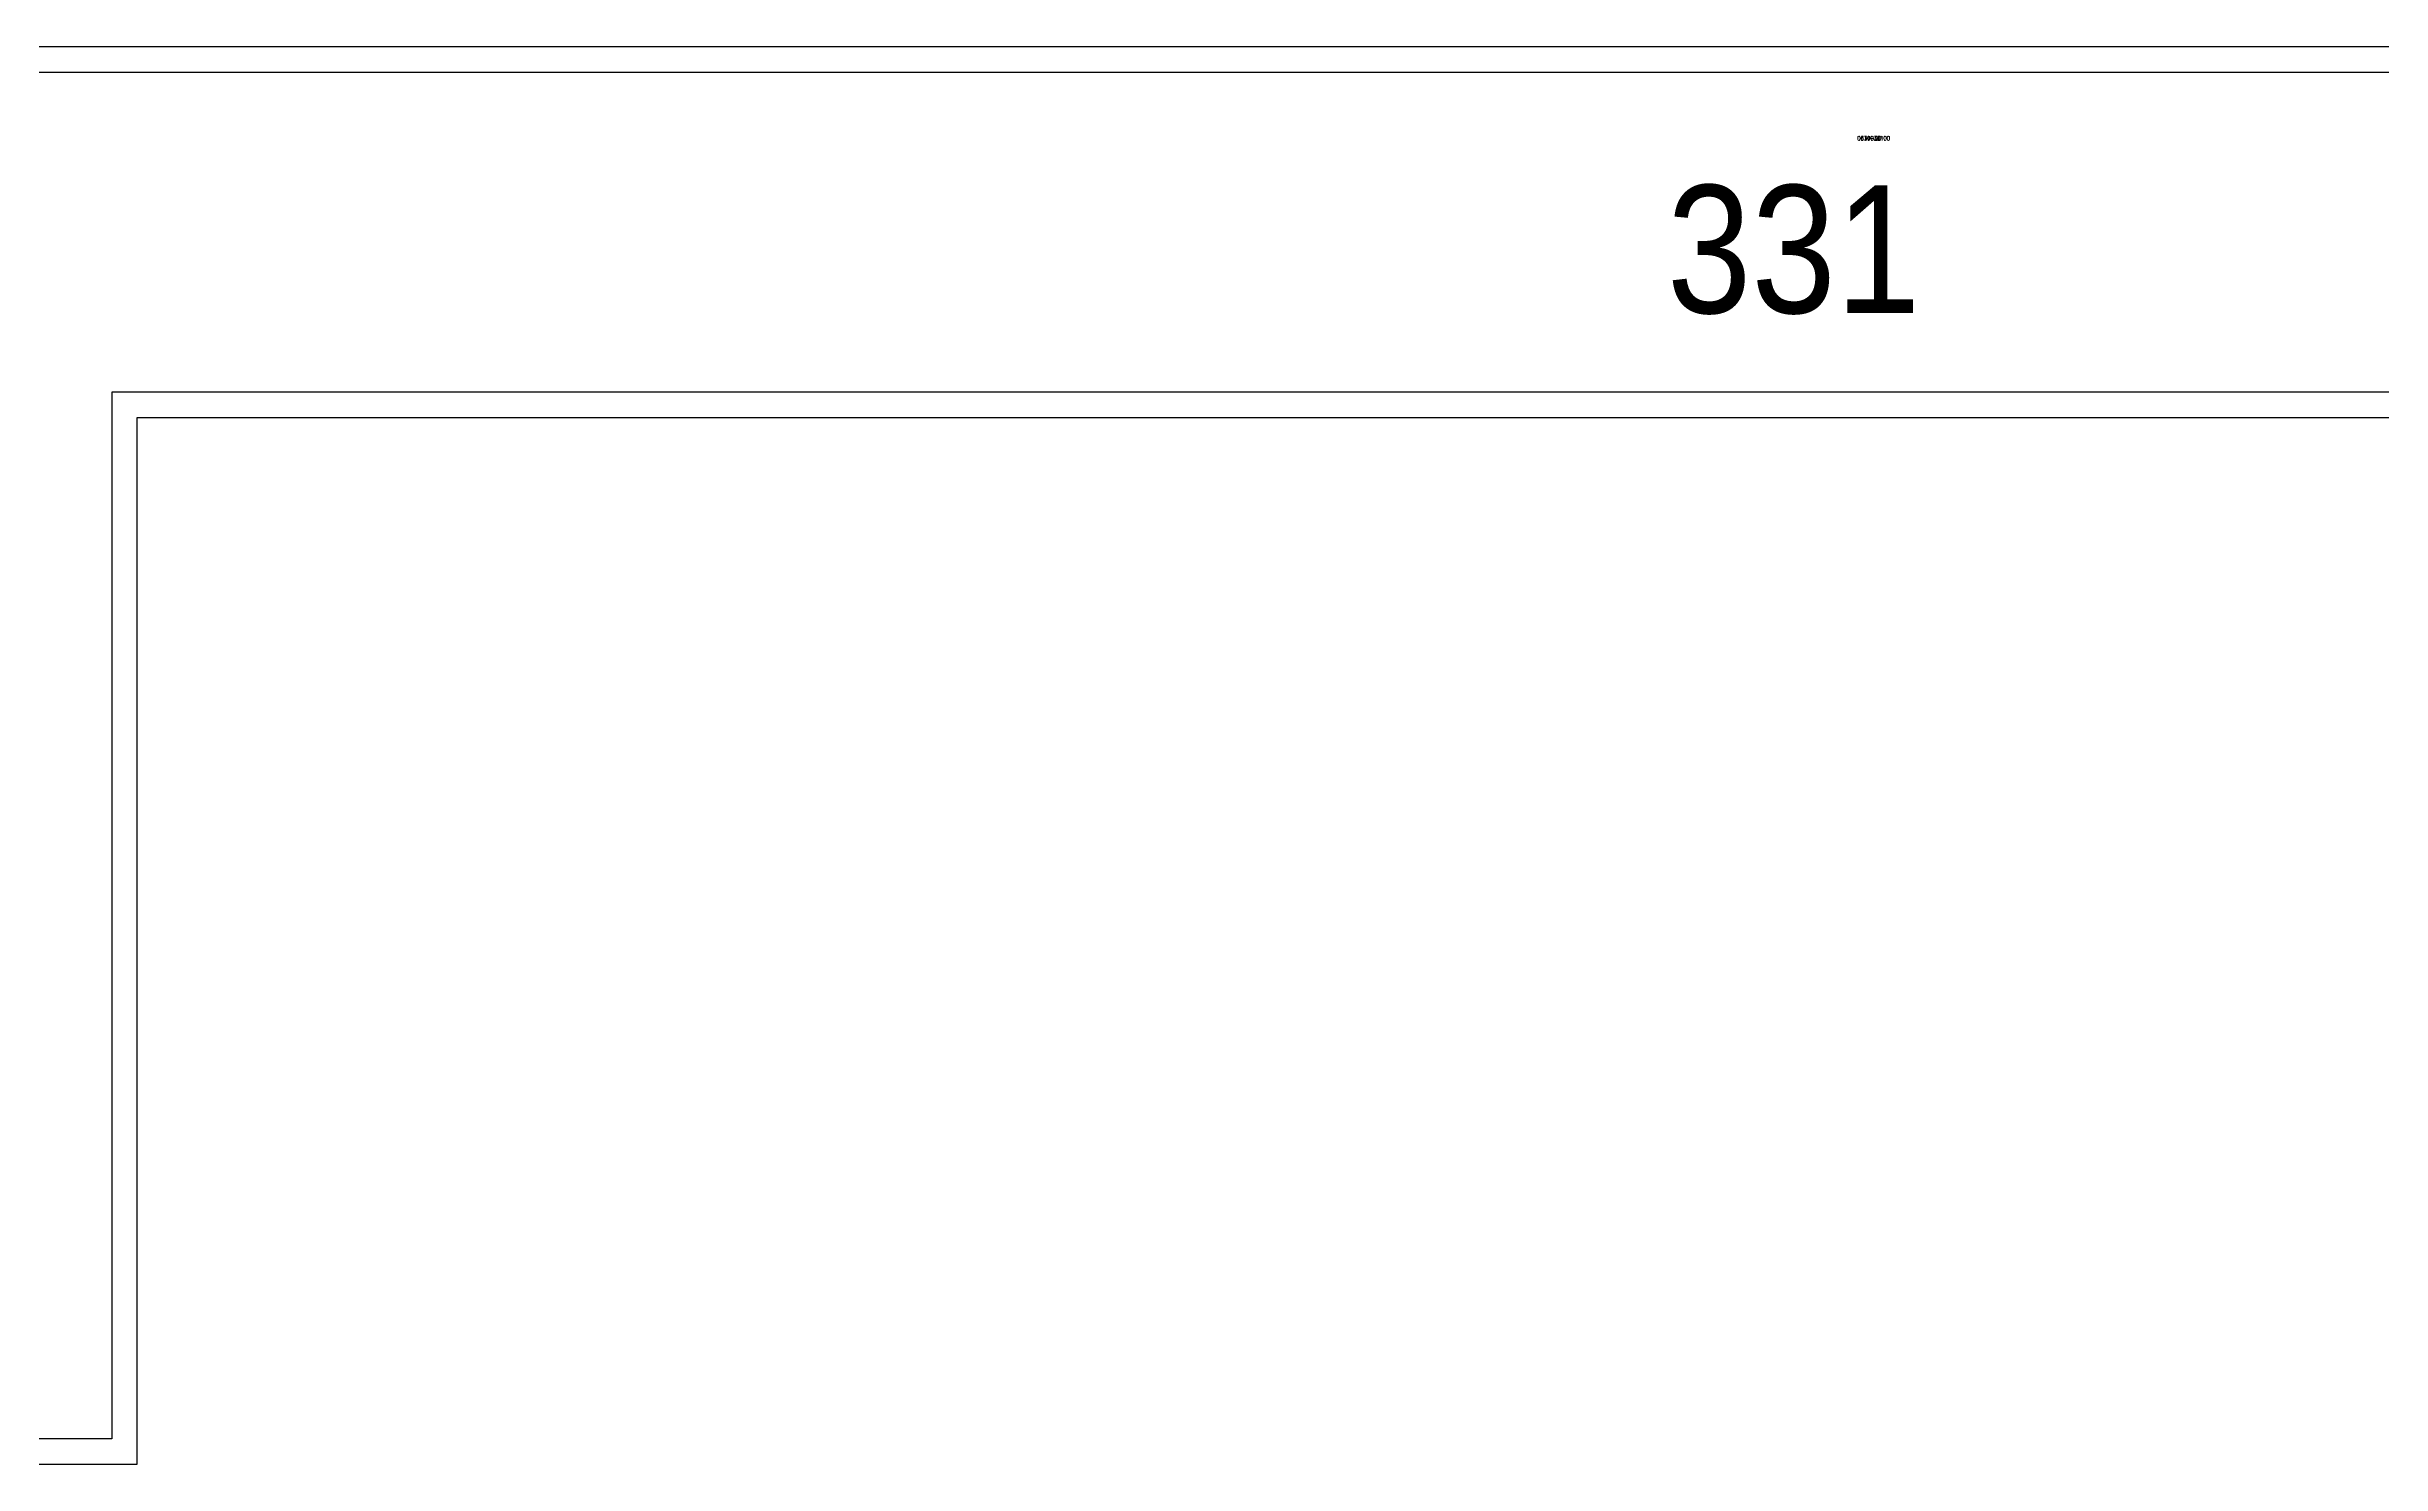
# Model space of a CAD drawing. Header units: inches. Extents: x -2562 to 2562, y -70 to 1203.
# Drawn here: x 1467 to 2014, y 168 to 501 of the extents above; entities that cross this region are included whole.
import ezdxf

# ---------------------------------------------------------------- set-up
doc = ezdxf.new("R2010")
doc.units = ezdxf.units.IN
doc.header["$LTSCALE"] = 10
doc.header["$MEASUREMENT"] = 0
for name, color, linetype in [('A-IDEN-RNUM', 7, 'CONTINUOUS'), ('A-IDEN-SNUM', 4, 'CONTINUOUS'), ('A-IDEN-VNUM', 4, 'CONTINUOUS'), ('A-WALL', 5, 'CONTINUOUS')]:
    doc.layers.add(name, color=color, linetype=linetype)
doc.styles.add('ROOMSNUMBER', font='TXT.SHX', dxfattribs={"height": 1})
doc.styles.add('ROOMVNUMBER', font='arial.ttf', dxfattribs={"width": 0.85, "height": 30})

msp = doc.modelspace()

# ---------------------------------------------------------------- linework, layer by layer
at = {"layer": 'A-WALL', "linetype": 'Continuous', "lineweight": -3}
for p, q in [((2197, 501), (1416, 501)), ((1416, 495), (2197, 495)), ((2197, 420), (1482, 420)), ((1482, 420), (1482, 174.5)), ((1488, 414), (2197, 414)), ((1488, 168.5), (1488, 414)), ((1482, 174.5), (1416, 174.5)), ((1416, 168.5), (1488, 168.5))]:
    msp.add_line(p, q, dxfattribs=at)

# ---------------------------------------------------------------- texts
at = {"layer": 'A-IDEN-RNUM', "style": 'ROOMSNUMBER', "width": 0.85}
msp.add_text('0331-00', height=1, rotation=360, dxfattribs=at).set_placement((1891.45, 479.02))
at = {"layer": 'A-IDEN-SNUM', "style": 'ROOMSNUMBER', "width": 0.85}
msp.add_text('0610033100', height=1, rotation=360, dxfattribs=at).set_placement((1891.45, 479.02))
at = {"layer": 'A-IDEN-VNUM', "style": 'ROOMVNUMBER', "width": 0.85}
msp.add_text('331', height=30, rotation=360, dxfattribs=at).set_placement((1846.81, 438.52))

doc.saveas('drawing.dxf')
